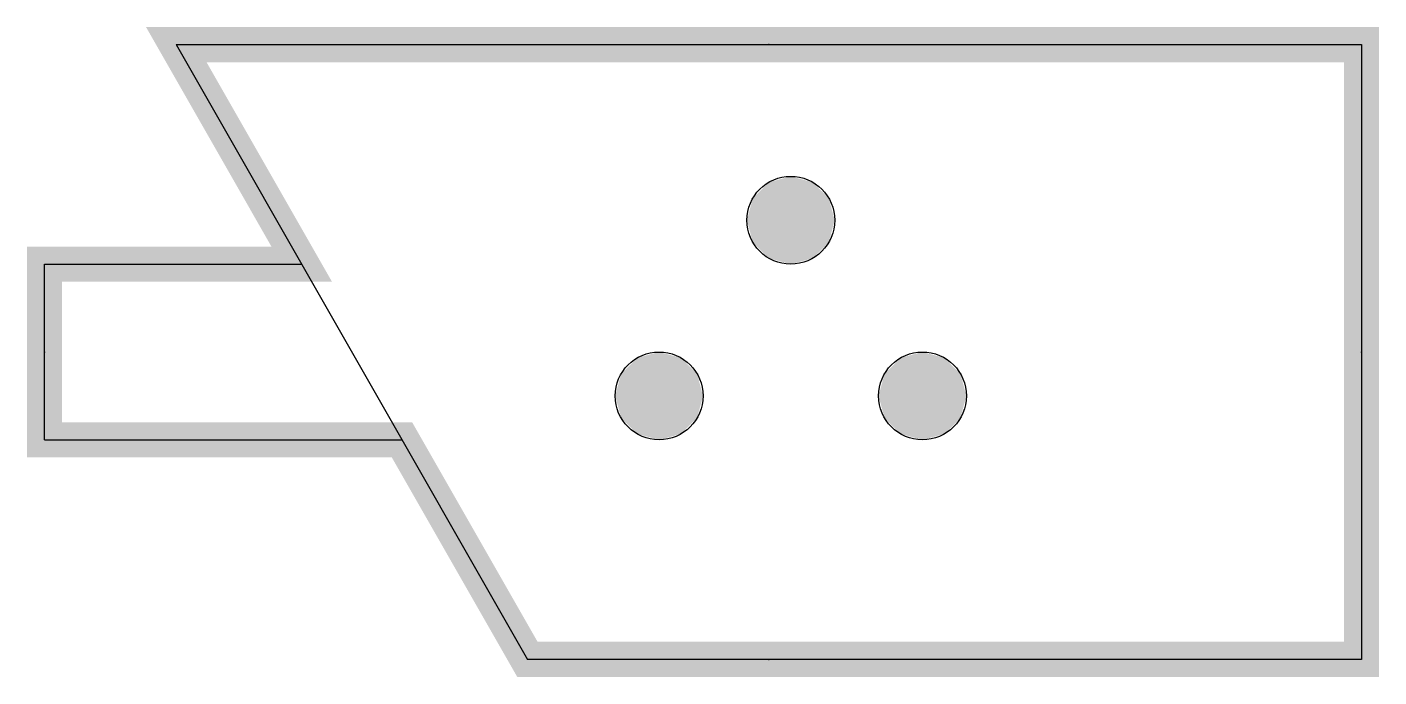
# Model space of a CAD drawing. Extents: x -423 to 347, y -185 to 185.
import ezdxf

# ---------------------------------------------------------------- set-up
doc = ezdxf.new("R2010")
doc.units = 0
doc.header["$LTSCALE"] = 1000
doc.layers.add('EQUIP-安防', color=3, linetype='CONTINUOUS')

# ---------------------------------------------------------------- blocks, each defined once
blk = doc.blocks.new('*U5')
at = {"layer": 'EQUIP-安防', "color": 3}
for p, q in [((-0.675, 0.35), (0.675, 0.35)), ((-0.675, 0.35), (-0.275, -0.35)), ((0.675, 0.35), (0.675, -0.35)), ((-0.825, -0.1), (-0.825, 0.1)), ((-0.825, 0.1), (-0.5321, 0.1)), ((-0.825, -0.1), (-0.4179, -0.1)), ((0.675, -0.35), (-0.275, -0.35))]:
    blk.add_line(p, q, dxfattribs=at)
at = {"layer": 'EQUIP-安防', "color": 3, "const_width": 0.04}
blk.add_lwpolyline([(-0.825, 0.1), (-0.825, -0.1), (-0.4179, -0.1), (-0.275, -0.35), (0.675, -0.35), (0.675, 0.35), (-0.675, 0.35), (-0.5321, 0.1), (-0.825, 0.1), (-0.825, -0.1)], dxfattribs=at)
at = {"layer": 'EQUIP-安防', "color": 3}
for centre in [(0.025, 0.15), (-0.125, -0.05), (0.175, -0.05)]:
    blk.add_circle(centre, 0.05, dxfattribs=at)
for p in [(0, 0.35), (-0.825, 0), (0.675, 0), (0, -0.35)]:
    blk.add_point(p, dxfattribs=at)
for points in [[(0, 0.1933), (0.05, 0.1933), (-0.0183, 0.175), (0.0683, 0.175)], [(0.025, 0.2), (0.025, 0.2), (0, 0.1933), (0.05, 0.1933)], [(-0.0183, 0.175), (0.0683, 0.175), (-0.025, 0.15), (0.075, 0.15)], [(-0.0183, 0.125), (0.0683, 0.125), (-0.025, 0.15), (0.075, 0.15)], [(0, 0.1067), (0.05, 0.1067), (-0.0183, 0.125), (0.0683, 0.125)], [(0.025, 0.1), (0.025, 0.1), (0, 0.1067), (0.05, 0.1067)], [(-0.15, -0.0067), (-0.1, -0.0067), (-0.1683, -0.025), (-0.0817, -0.025)], [(-0.125, 0), (-0.125, 0), (-0.15, -0.0067), (-0.1, -0.0067)], [(0.15, -0.0067), (0.2, -0.0067), (0.1317, -0.025), (0.2183, -0.025)], [(0.175, 0), (0.175, 0), (0.15, -0.0067), (0.2, -0.0067)], [(-0.1683, -0.025), (-0.0817, -0.025), (-0.175, -0.05), (-0.075, -0.05)], [(0.1317, -0.025), (0.2183, -0.025), (0.125, -0.05), (0.225, -0.05)], [(-0.1683, -0.075), (-0.0817, -0.075), (-0.175, -0.05), (-0.075, -0.05)], [(0.1317, -0.075), (0.2183, -0.075), (0.125, -0.05), (0.225, -0.05)], [(-0.15, -0.0933), (-0.1, -0.0933), (-0.1683, -0.075), (-0.0817, -0.075)], [(0.15, -0.0933), (0.2, -0.0933), (0.1317, -0.075), (0.2183, -0.075)], [(-0.125, -0.1), (-0.125, -0.1), (-0.15, -0.0933), (-0.1, -0.0933)], [(0.175, -0.1), (0.175, -0.1), (0.15, -0.0933), (0.2, -0.0933)]]:
    blk.add_solid(points, dxfattribs=at)

msp = doc.modelspace()

# ---------------------------------------------------------------- block references
at = {"layer": 'EQUIP-安防', "xscale": 500, "yscale": 500, "zscale": 500}
msp.add_blockref('*U5', (0, 0), dxfattribs=at)

doc.saveas('drawing.dxf')
